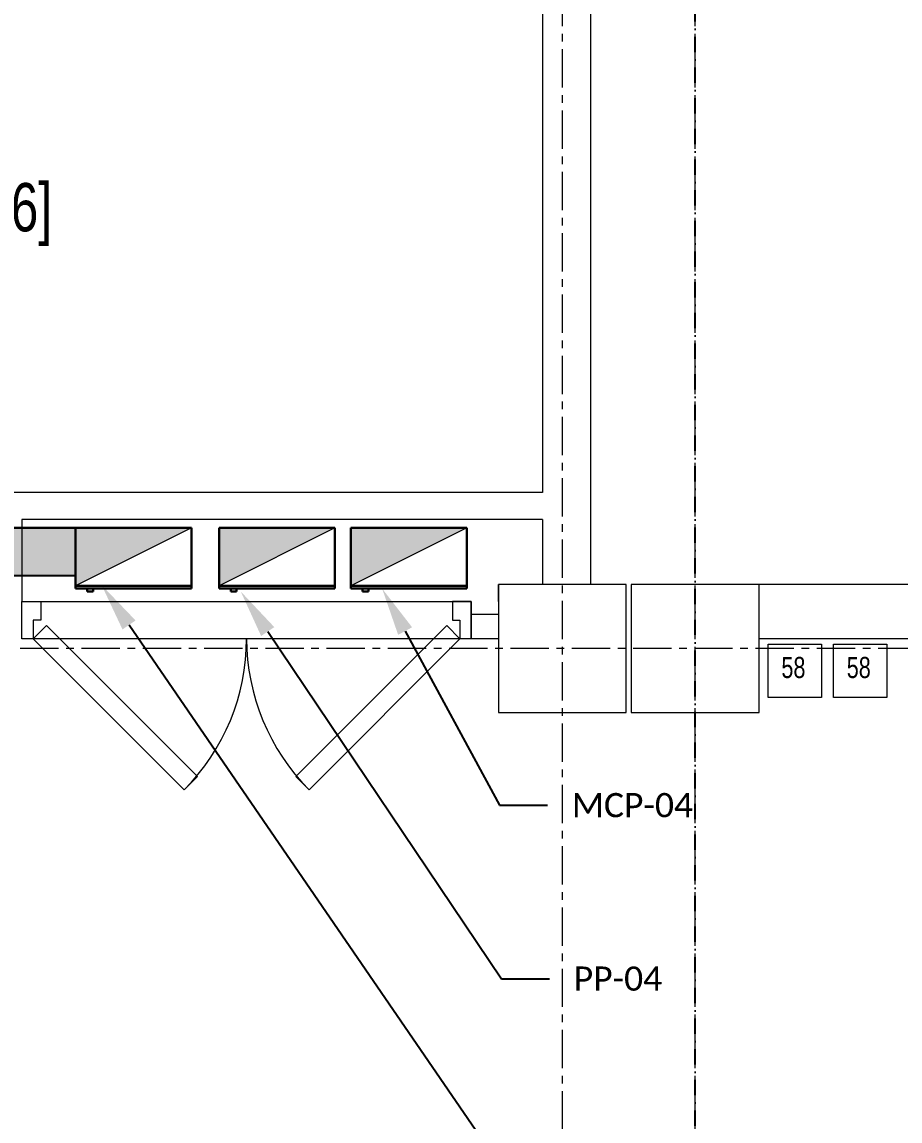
# Model space of a CAD drawing. Header units: millimetres. Extents: x 26027 to 581921, y 7230 to 233891.
# Drawn here: x 478009 to 481648, y 140387 to 144941 of the extents above; entities that cross this region are included whole.
import ezdxf
from ezdxf import colors
from ezdxf.entities.mleader import LeaderData, LeaderLine
from ezdxf.math import Vec2, Vec3

# ---------------------------------------------------------------- set-up
doc = ezdxf.new("R2010")
doc.units = ezdxf.units.MM
doc.header["$LTSCALE"] = 5
for name, pattern in [('CENTER', [50.8, 31.75, -6.35, 6.35, -6.35]), ('DASHDOT', [25.4, 12.7, -6.35, 0, -6.35]), ('Hidden 1_5', [0.0022, 0.0015, -0.0007])]:
    doc.linetypes.add(name, pattern=pattern)
for name, color, linetype, lineweight in [('01-Ground Floor$0$RE.A-opening-wood-door', 252, 'Continuous', 0), ('72_EGR_BASE_TEXT', 252, 'Continuous', 5), ('A-DETL-GENF-3', 252, 'Hidden 1_5', 9), ('A-DETL-GENF-4', 252, 'Continuous', 9), ('E-ELEC-EQPM-2', 85, 'Continuous', 30), ('Medical Equipment and Furniture', 252, 'Continuous', 0), ('Structure', 252, 'Continuous', 5), ('Walls', 252, 'Continuous', 5)]:
    doc.layers.add(name, color=color, linetype=linetype, lineweight=lineweight)
doc.layers.add('axes', color=252, linetype='Continuous')
for name, color, linetype, lineweight, true_color in [('E-POWR', 7, 'Continuous', 30, 0x4e7e3e), ('E-PW', 7, 'Continuous', 30, 0x4e7e3e), ('EXF', 7, 'Continuous', 30, 0x4e7e3e)]:
    doc.layers.add(name, color=color, linetype=linetype, lineweight=lineweight, true_color=true_color)
doc.styles.get("Standard").update_dxf_attribs({"font": 'calibri.ttf'})
doc.styles.add('X3G_ENTITY_257CFD', font='swisscl.ttf', dxfattribs={"height": 200})
doc.styles.add('X3G_ENTITY_2587EA', font='swisscl.ttf', dxfattribs={"height": 200})
pattern_1 = [(0, (368880, 104830), (63.5, 63.5), [31.75, -95.25]), (90, (368895.875, 104814.125), (-63.5, 63.5), [31.75, -95.25])]

# ---------------------------------------------------------------- blocks, each defined once
blk = doc.blocks.new('E-C-M-Panel Board-Power-Face Hosted - SLP Three Phase-Surface Mounted-3090884-EP-FP103')
at = {"layer": 'A-DETL-GENF-3'}
blk.add_hatch(color=256, dxfattribs=at).paths.add_polyline_path([(-39.5595, -31.1381), (-39.5595, -30.7381), (-39.7595, -30.7381)], flags=0)
at = {"layer": 'A-DETL-GENF-4'}
for p, q in [((-39.5595, -30.7381), (-39.7595, -30.7381)), ((-39.7595, -30.7381), (-39.7595, -31.1381)), ((-39.7595, -30.7381), (-39.5595, -30.7381)), ((-39.5595, -31.1381), (-39.7595, -30.7381)), ((-39.5595, -31.1381), (-39.5595, -30.7381)), ((-39.5595, -30.7381), (-39.5595, -31.1381)), ((-39.7595, -31.1381), (-39.5595, -31.1381))]:
    blk.add_line(p, q, dxfattribs=at)
at = {"layer": 'E-ELEC-EQPM-2'}
for p, q in [((-39.7695, -31.1381), (-39.7695, -30.7381)), ((-39.7595, -30.7381), (-39.7695, -30.7381)), ((-39.7595, -30.7381), (-39.7595, -31.1381)), ((-39.7595, -31.1381), (-39.7595, -30.7381)), ((-39.5595, -30.7381), (-39.7595, -30.7381)), ((-39.5595, -30.7381), (-39.5595, -31.1381)), ((-39.7795, -30.7981), (-39.7795, -30.7781)), ((-39.7695, -30.7781), (-39.7795, -30.7781)), ((-39.7795, -30.7981), (-39.7695, -30.7981)), ((-39.7695, -31.1381), (-39.7595, -31.1381)), ((-39.5595, -31.1381), (-39.7595, -31.1381))]:
    blk.add_line(p, q, dxfattribs=at)

msp = doc.modelspace()

# ---------------------------------------------------------------- hatches: boundary and pattern name
at = {"layer": 'E-ELEC-EQPM-2'}
h = msp.add_hatch(dxfattribs=at)
h.set_pattern_fill('CROSS', color=85, scale=10)
h.set_pattern_definition(pattern_1)
edge = h.paths.add_edge_path()
edge.add_line((457685.6, 145694.3), (457685.6, 152806.1))
edge.add_line((457685.6, 152806.1), (462487.4, 152806.1))
edge.add_line((462487.4, 152806.1), (462487.4, 145900.9))
edge.add_line((462487.4, 145900.9), (462587.4, 145901.1))
edge.add_line((462587.4, 145901.1), (462587.4, 152806.1))
edge.add_line((462587.4, 152806.1), (464555.9, 152806.1))
edge.add_line((464555.9, 152806.1), (469284.4, 152806.1))
edge.add_line((469284.4, 152806.1), (471903.7, 152806.1))
edge.add_line((471903.7, 152806.1), (471903.7, 142653.2))
edge.add_line((471903.7, 142653.2), (478231.4, 142645.9))
edge.add_line((478231.4, 142645.9), (478231.4, 142845.2))
edge.add_line((478231.4, 142845.2), (472503.7, 142845.2))
edge.add_line((472503.7, 142845.2), (472503.7, 157840))
edge.add_line((472503.7, 157840), (472504, 159009.2))
edge.add_line((472504, 159009.2), (479768.6, 159009.2))
edge.add_line((479768.6, 159009.2), (479768.6, 159109.2))
edge.add_line((479768.6, 159109.2), (472503.7, 159109.2))
edge.add_line((472503.7, 159109.2), (472503.7, 169315.6))
edge.add_line((472503.7, 169315.6), (478921.1, 169315.6))
edge.add_line((478921.1, 169315.6), (484286.4, 169315.6))
edge.add_line((484286.4, 169315.6), (484286.4, 166351.2))
edge.add_line((484286.4, 166351.2), (484486.4, 166351.2))
edge.add_line((484486.4, 166351.2), (484486.4, 169515.6))
edge.add_line((484486.4, 169515.6), (479083.8, 169515.6))
edge.add_line((479083.8, 169515.6), (479083.8, 190946.9))
edge.add_line((479083.8, 190946.9), (479083.8, 191341.6))
edge.add_line((479083.8, 191341.6), (478883.8, 191341.6))
edge.add_line((478883.8, 191341.6), (478883.8, 195124.3))
edge.add_line((478883.8, 195124.3), (477262.4, 195124.3))
edge.add_line((477262.4, 195124.3), (477262.4, 205421.2))
edge.add_line((477262.4, 205421.2), (474368, 205421.2))
edge.add_line((474368, 205421.2), (469356.9, 205421.2))
edge.add_line((469356.9, 205421.2), (469256.9, 205421.2))
edge.add_line((469256.9, 205421.2), (469256.9, 204391.3))
edge.add_line((469256.9, 204391.3), (469856.9, 204391.3))
edge.add_line((469856.9, 204391.3), (469856.9, 204821.2))
edge.add_line((469856.9, 204821.2), (471179.3, 204821.2))
edge.add_line((471179.3, 204821.2), (471179.3, 204391.3))
edge.add_line((471179.3, 204391.3), (471779.3, 204391.3))
edge.add_line((471779.3, 204391.3), (471779.3, 204821.2))
edge.add_line((471779.3, 204821.2), (476662.4, 204821.2))
edge.add_line((476662.4, 204821.2), (476662.4, 194457.6))
edge.add_line((476662.4, 194457.6), (478283.8, 194457.6))
edge.add_line((478283.8, 194457.6), (478283.8, 169915.6))
edge.add_line((478283.8, 169915.6), (471903.7, 169915.6))
edge.add_line((471903.7, 169915.6), (471903.7, 159212))
edge.add_line((471903.7, 159212), (470513.7, 159212))
edge.add_line((470513.7, 159212), (470513.7, 159112))
edge.add_line((470513.7, 159112), (471903.7, 159112))
edge.add_line((471903.7, 159112), (471903.7, 153006.1))
edge.add_line((471903.7, 153006.1), (462587.4, 153006.1))
edge.add_line((462587.4, 153006.1), (462487.4, 152906.1))
edge.add_line((462487.4, 152906.1), (457585.6, 152906.1))
edge.add_line((457585.6, 152906.1), (457585.6, 145694.3))
at = {"layer": 'E-PW'}
h = msp.add_hatch(dxfattribs=at)
h.set_pattern_fill('CROSS', color=85, scale=10)
h.set_pattern_definition(pattern_1)
h.paths.add_polyline_path([(457585.6, 145694.3), (457585.6, 152906.1), (462487.4, 152906.1), (462587.4, 153006.1), (471903.7, 153006.1), (471903.7, 159112), (470513.7, 159112), (470513.7, 159212), (471903.7, 159212), (471903.7, 169915.6), (478283.8, 169915.6), (478283.8, 194457.6), (476662.4, 194457.6), (476662.4, 204821.2), (471779.3, 204821.2), (471779.3, 204391.3), (471179.3, 204391.3), (471179.3, 204821.2), (469856.9, 204821.2), (469856.9, 204391.3), (469256.9, 204391.3), (469256.9, 205421.2), (469356.9, 205421.2), (474368, 205421.2), (477262.4, 205421.2), (477262.4, 195124.3), (478883.8, 195124.3), (478883.8, 191341.6), (479083.8, 191341.6), (479083.8, 190946.9), (479083.8, 169515.6), (484486.4, 169515.6), (484486.4, 166351.2), (484286.4, 166351.2), (484286.4, 169315.6), (478921.1, 169315.6), (472503.7, 169315.6), (472503.7, 159109.2), (479768.6, 159109.2), (479768.6, 159009.2), (472504, 159009.2), (472503.7, 157840), (472503.7, 142845.2), (478231.4, 142845.2), (478231.4, 142645.9), (471903.7, 142653.2), (471903.7, 152806.1), (469284.4, 152806.1), (464555.9, 152806.1), (462587.4, 152806.1), (462587.4, 145901.1), (462487.4, 145900.9), (462487.4, 152806.1), (457685.6, 152806.1), (457685.6, 145694.3)])
at = {"layer": 'EXF'}
h = msp.add_hatch(dxfattribs=at)
h.set_pattern_fill('CROSS', color=256, scale=10)
edge = h.paths.add_edge_path()
edge.add_line((464555.9, 152806.1), (469284.4, 152806.1))
edge.add_line((469284.4, 152806.1), (471903.7, 152806.1))
edge.add_line((471903.7, 152806.1), (471903.7, 142653.2))
edge.add_line((471903.7, 142653.2), (478231.4, 142645.9))
edge.add_line((478231.4, 142645.9), (478231.4, 142845.2))
edge.add_line((478231.4, 142845.2), (472503.7, 142845.2))
edge.add_line((472503.7, 142845.2), (472503.7, 157840))
edge.add_line((472503.7, 157840), (472504, 159009.2))
edge.add_line((472504, 159009.2), (479768.6, 159009.2))
edge.add_line((479768.6, 159009.2), (479768.6, 159109.2))
edge.add_line((479768.6, 159109.2), (472503.7, 159109.2))
edge.add_line((472503.7, 159109.2), (472503.7, 169315.6))
edge.add_line((472503.7, 169315.6), (478921.1, 169315.6))
edge.add_line((478921.1, 169315.6), (484286.4, 169315.6))
edge.add_line((484286.4, 169315.6), (484286.4, 166351.2))
edge.add_line((484286.4, 166351.2), (484486.4, 166351.2))
edge.add_line((484486.4, 166351.2), (484486.4, 169515.6))
edge.add_line((484486.4, 169515.6), (479083.8, 169515.6))
edge.add_line((479083.8, 169515.6), (479083.8, 190946.9))
edge.add_line((479083.8, 190946.9), (479083.8, 191341.6))
edge.add_line((479083.8, 191341.6), (478883.8, 191341.6))
edge.add_line((478883.8, 191341.6), (478883.8, 195124.3))
edge.add_line((478883.8, 195124.3), (477262.4, 195124.3))
edge.add_line((477262.4, 195124.3), (477262.4, 205421.2))
edge.add_line((477262.4, 205421.2), (474368, 205421.2))
edge.add_line((474368, 205421.2), (469356.9, 205421.2))
edge.add_line((469356.9, 205421.2), (469256.9, 205421.2))
edge.add_line((469256.9, 205421.2), (469256.9, 204391.3))
edge.add_line((469256.9, 204391.3), (469856.9, 204391.3))
edge.add_line((469856.9, 204391.3), (469856.9, 204821.2))
edge.add_line((469856.9, 204821.2), (471179.3, 204821.2))
edge.add_line((471179.3, 204821.2), (471179.3, 204391.3))
edge.add_line((471179.3, 204391.3), (471779.3, 204391.3))
edge.add_line((471779.3, 204391.3), (471779.3, 204821.2))
edge.add_line((471779.3, 204821.2), (476662.4, 204821.2))
edge.add_line((476662.4, 204821.2), (476662.4, 194457.6))
edge.add_line((476662.4, 194457.6), (478283.8, 194457.6))
edge.add_line((478283.8, 194457.6), (478283.8, 169915.6))
edge.add_line((478283.8, 169915.6), (471903.7, 169915.6))
edge.add_line((471903.7, 169915.6), (471903.7, 159212))
edge.add_line((471903.7, 159212), (470513.7, 159212))
edge.add_line((470513.7, 159212), (470513.7, 159112))
edge.add_line((470513.7, 159112), (471903.7, 159112))
edge.add_line((471903.7, 159112), (471903.7, 153006.1))
edge.add_line((471903.7, 153006.1), (462587.4, 153006.1))

# ---------------------------------------------------------------- linework, layer by layer
at = {"layer": '01-Ground Floor$0$RE.A-opening-wood-door', "linetype": 'ByBlock', "elevation": 2.4}
for points in [[(478009, 142540.4), (479870.9, 142540.4), (479870.9, 142385.3), (478009, 142385.3)], [(478009, 142385.3), (478009, 142540.4), (478086.6, 142540.4), (478086.6, 142462.9), (478055.5, 142462.9), (478055.5, 142385.3)], [(479870.9, 142385.3), (479870.9, 142540.4), (479793.3, 142540.4), (479793.3, 142462.8), (479824.4, 142462.8), (479824.4, 142385.3)]]:
    msp.add_lwpolyline(points, dxfattribs=at)
for points in [[(478680.9, 141759.9), (478055.5, 142385.3), (478110.4, 142440.1), (478735.8, 141814.7)], [(479199, 141759.9), (479824.4, 142385.3), (479769.5, 142440.1), (479144.1, 141814.7)]]:
    msp.add_lwpolyline(points, close=True, dxfattribs=at)
at = {"layer": '01-Ground Floor$0$RE.A-opening-wood-door', "linetype": 'ByBlock'}
for centre, start, end in [((478055.5, 142385.3, 2.4), 315.0016, 0), ((479824.4, 142385.3, 2.4), 180, 224.9984)]:
    msp.add_arc(centre, 884.4, start, end, dxfattribs=at)
at = {"layer": 'axes', "linetype": 'CENTER', "lineweight": 0}
for p, q in [((480248.8, 120285.6, 0), (480248.8, 230811.1, 0)), ((480798.8, 120285.6, 0), (480798.8, 230811.1, 0)), ((581030.5, 142345.3, 2.4), (449113.3, 142345.3, 2.4))]:
    msp.add_line(p, q, dxfattribs=at)
at = {"layer": 'axes', "linetype": 'DASHDOT'}
msp.add_line((480798.8, 120285.6, 0), (480798.8, 230811.1, 0), dxfattribs=at)
at = {"layer": 'E-ELEC-EQPM-2', "color": 85, "elevation": 2.4}
msp.add_lwpolyline([(472503.7, 157840), (472503.7, 142845.2), (478231.4, 142845.2), (478231.4, 142645.9), (471903.7, 142653.2), (471903.7, 152806.1), (469284.4, 152806.1), (464555.9, 152806.1), (462587.4, 152806.1), (462587.4, 145901.1), (462487.4, 145900.9), (462487.4, 152806.1), (457685.6, 152806.1), (457685.6, 145694.3), (457585.6, 145694.3), (457585.6, 152906.1), (462487.4, 152906.1), (462587.4, 153006.1)], dxfattribs=at)
at = {"layer": 'Medical Equipment and Furniture', "elevation": 0}
for points in [[(481101.3, 142363.4), (481323.3, 142363.4), (481323.3, 142141.4), (481101.3, 142141.4), (481101.3, 142363.4)], [(481372, 142363.4), (481594, 142363.4), (481594, 142141.4), (481372, 142141.4), (481372, 142363.4)]]:
    msp.add_lwpolyline(points, dxfattribs=at)
at = {"layer": 'Structure', "elevation": 2.4}
for points in [[(479983.8, 142080.3), (480513.8, 142080.3), (480513.8, 142610.3), (479983.8, 142610.3)], [(480533.8, 142080.3), (481063.8, 142080.3), (481063.8, 142610.3), (480533.8, 142610.3)]]:
    msp.add_lwpolyline(points, close=True, dxfattribs=at)
at = {"layer": 'Walls'}
for p, q in [((480165.8, 145030.3, 0), (480165.8, 142991.8, 0)), ((480365.8, 145030.3, 0), (480365.8, 142610.3, 0)), ((480165.8, 142879, 0), (480165.8, 142610.3, 0)), ((482233.8, 142610.3, 0), (481063.8, 142610.3, 0)), ((481106.7, 142610.3, 0), (481091.7, 142610.3, 0)), ((479983.8, 142485.3, 2.4), (479870.9, 142485.3, 2.4)), ((479983.8, 142385.3, 2.4), (479870.9, 142385.3, 2.4)), ((482233.8, 142385.3, 0), (481063.8, 142385.3, 0))]:
    msp.add_line(p, q, dxfattribs=at)
at = {"layer": 'Walls', "elevation": 2.4}
for points in [[(480165.8, 142991.8), (477896.1, 142991.8), (477896.1, 142485.3)], [(480165.8, 142879), (478009, 142879), (478009, 142540.4)], [(479983.8, 142540.4), (479983.8, 142610.3)], [(478009, 142385.3), (478009, 142540.4), (478009, 142540.4)]]:
    msp.add_lwpolyline(points, dxfattribs=at)

# ---------------------------------------------------------------- block references
at = {"layer": 'E-ELEC-EQPM-2', "color": 85, "xscale": 1200, "yscale": 1200, "zscale": 1200, "rotation": 89.99999999999999}
for p in [(441345.7, 190316.7, 2.4), (441940.6, 190316.5, 2.4), (442486.9, 190316.5, 2.4)]:
    msp.add_blockref('E-C-M-Panel Board-Power-Face Hosted - SLP Three Phase-Surface Mounted-3090884-EP-FP103', p, dxfattribs=at)

# ---------------------------------------------------------------- texts
at = {"layer": '72_EGR_BASE_TEXT', "insert": (477712.1, 144273.7, 2.4), "char_height": 200, "attachment_point": 2, "style": 'X3G_ENTITY_2587EA'}
msp.add_mtext('[IPDG56]', dxfattribs=at)
at = {"layer": 'Medical Equipment and Furniture', "char_height": 87.47, "attachment_point": 2, "style": 'X3G_ENTITY_257CFD'}
for insert in [(481206.4, 142310.2, 0), (481477.2, 142310.2, 0)]:
    msp.add_mtext('58', dxfattribs=dict(at, insert=insert))

# ---------------------------------------------------------------- leaders
at = {"layer": 'E-POWR'}
ml = msp.add_multileader_mtext('Standard', dxfattribs=at)
ml.set_content('UPP-04', color=256)
ml.set_leader_properties()
ml.build(insert=Vec2(0, 0))
ml.multileader.update_dxf_attribs({"text_right_attachment_type": 6, "dogleg_length": 200, "arrow_head_size": 200})
ctx = ml.context
ctx.base_point, ctx.char_height, ctx.arrow_head_size, ctx.landing_gap_size, ctx.plane_origin = Vec3(480197.2, 140194.7, 2.4), 100, 200, 100, Vec3(479471.2, 142432.3, 2.4)
ctx.right_attachment = 6
notes = []
notes.append((ctx, [(0, (1, 1, 0), (479997.2, 140194.7, 2.4), (1, 0), 200, [(0, [(478339.4, 142607.5, 2.4)], 0, [])])]))
ctx.mtext.insert, ctx.mtext.width, ctx.mtext.flow_direction = Vec3(480297.2, 140245.4, 2.4), 868.262, 5
ml = msp.add_multileader_mtext('Standard', dxfattribs=at)
ml.set_content('MCP-04', color=256)
ml.set_leader_properties()
ml.build(insert=Vec2(0, 0))
ml.multileader.update_dxf_attribs({"text_right_attachment_type": 6, "dogleg_length": 200, "arrow_head_size": 200})
ctx = ml.context
ctx.base_point, ctx.char_height, ctx.arrow_head_size, ctx.landing_gap_size, ctx.plane_origin = Vec3(480187.8, 141695.4, 2.4), 100, 200, 100, Vec3(479485.9, 143093.6, 2.4)
ctx.right_attachment = 6
notes.append((ctx, [(0, (1, 1, 0), (479987.8, 141695.4, 2.4), (1, 0), 200, [(0, [(479501.8, 142593.2, 2.4)], 0, [])])]))
ctx.mtext.insert, ctx.mtext.width, ctx.mtext.flow_direction = Vec3(480287.8, 141746.1, 2.4), 1332.272, 5
ml = msp.add_multileader_mtext('Standard', dxfattribs=at)
ml.set_content('PP-04', color=256)
ml.set_leader_properties()
ml.build(insert=Vec2(0, 0))
ml.multileader.update_dxf_attribs({"text_right_attachment_type": 6, "dogleg_length": 200, "arrow_head_size": 200})
ctx = ml.context
ctx.base_point, ctx.char_height, ctx.arrow_head_size, ctx.landing_gap_size, ctx.plane_origin = Vec3(480195.8, 140976.7, 2.4), 100, 200, 100, Vec3(479461.7, 142744.6, 2.4)
ctx.right_attachment = 6
notes.append((ctx, [(0, (1, 1, 0), (479995.8, 140976.7, 2.4), (1, 0), 200, [(0, [(478915.8, 142581.2, 2.4)], 0, [])])]))
ctx.mtext.insert, ctx.mtext.width, ctx.mtext.flow_direction = Vec3(480295.8, 141027.4, 2.4), 913.96, 5
for ctx, leaders in notes:
    for number, flags, end, landing, length, lines in leaders:
        leader = LeaderData()
        leader.index, (leader.has_last_leader_line, leader.has_dogleg_vector, leader.attachment_direction) = number, flags
        leader.last_leader_point, leader.dogleg_vector, leader.dogleg_length = Vec3(end), Vec3(landing), length
        for number, points, colour, breaks in lines:
            line = LeaderLine()
            line.index, line.vertices, line.color, line.breaks = number, Vec3.list(points), colors.encode_raw_color(colour), breaks
            leader.lines.append(line)
        ctx.leaders.append(leader)

doc.saveas('drawing.dxf')
